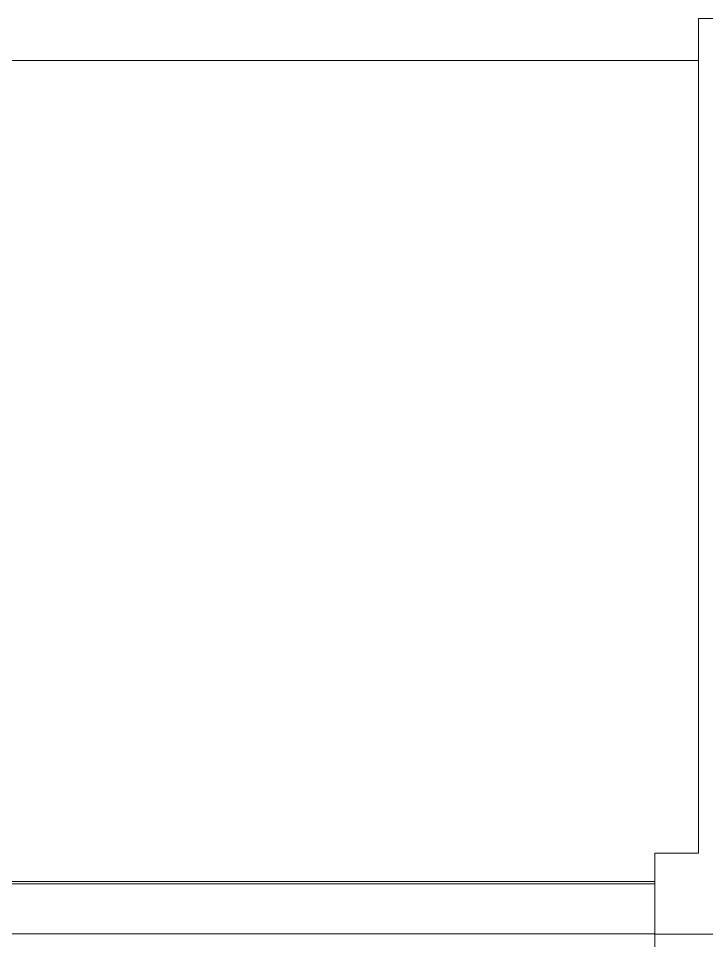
# Model space of a CAD drawing. Extents: x 5031545 to 5313844, y -886381 to -283477.
# Drawn here: x 5192787.2 to 5192884.8, y -855561.5 to -855430.8 of the extents above; entities that cross this region are included whole.
import ezdxf

# ---------------------------------------------------------------- set-up
doc = ezdxf.new("R2010")
doc.units = 0
doc.header["$LTSCALE"] = 1000
doc.header["$MEASUREMENT"] = 0
doc.layers.add('平面-空调预留孔', color=252, linetype='CONTINUOUS', lineweight=15)

# ---------------------------------------------------------------- blocks, each defined once
blk = doc.blocks.new('gdgdgdrgdfsfs')
at = {"layer": '平面-空调预留孔', "color": 252}
for p, q in [((701373.32, 763967.56), (701455.02, 763967.56)), ((701455.02, 763967.56), (701455.02, 763849.22)), ((703030.02, 763961.62), (701455.02, 763961.62)), ((701455.02, 763849.22), (701461.18, 763849.22)), ((701461.18, 763849.22), (701461.18, 763834.7)), ((703023.86, 763845.19), (701461.18, 763845.19)), ((703023.86, 763844.89), (701461.18, 763844.89)), ((701461.18, 763837.76), (701452.7, 763837.76)), ((703023.86, 763837.79), (701461.18, 763837.79))]:
    blk.add_line(p, q, dxfattribs=at)

msp = doc.modelspace()

# ---------------------------------------------------------------- block references
at = {"layer": '平面-空调预留孔', "color": 252, "xscale": -1}
msp.add_blockref('gdgdgdrgdfsfs', (5894338.62, -1619398.37), dxfattribs=at)

doc.saveas('drawing.dxf')
